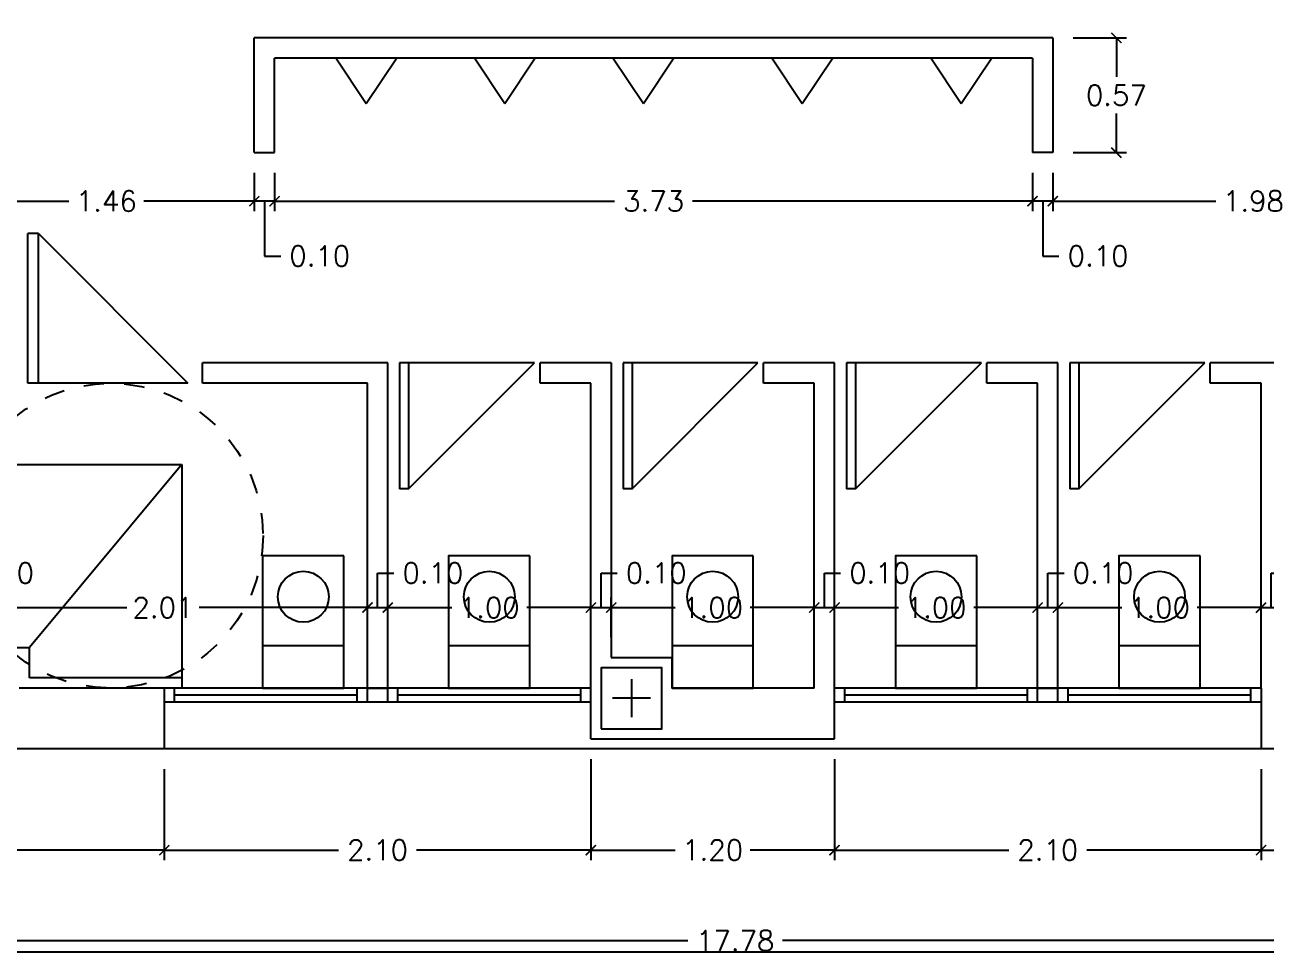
# Model space of a CAD drawing. Header units: millimetres. Extents: x 277.2 to 319.3, y 325.5 to 355.2.
# Drawn here: x 293.61 to 299.72, y 330.99 to 335.55 of the extents above; entities that cross this region are included whole.
import ezdxf

# ---------------------------------------------------------------- set-up
doc = ezdxf.new("R2010")
doc.units = ezdxf.units.MM
doc.header["$MEASUREMENT"] = 0
doc.linetypes.add('TRAZOS', pattern=[0.75, 0.5, -0.25])
for name, color, linetype in [('COTAS', 7, 'Continuous'), ('LINEA', 3, 'Continuous'), ('MUROS', 2, 'Continuous'), ('PILARES', 2, 'Continuous'), ('PUERTAS', 3, 'Continuous'), ('TEXTOS', 7, 'Continuous'), ('VENTANAS', 9, 'Continuous')]:
    doc.layers.add(name, color=color, linetype=linetype)
doc.styles.get("Standard").update_dxf_attribs({"font": 'romans.shx'})
doc.dimstyles.new('ANTONIO', dxfattribs={"dimscale": 0.05, "dimtxt": 2, "dimasz": 1, "dimexe": 1, "dimexo": 2, "dimgap": 0.8, "dimtad": 0, "dimtih": 1, "dimtoh": 1, "dimzin": 0, "dimdsep": 46, "dimtxsty": 'Standard', "dimblk": 'ARCHTICK', "dimcen": 0.5, "dimclrd": 1, "dimclre": 1, "dimclrt": 4, "dimadec": 0, "dimazin": 0, "dimtfac": 1, "dimtofl": 0, "dimtmove": 0, "dimatfit": 3, "dimldrblk": 'DOTSMALL', "dimfxl": 1, "dimtolj": 1, "dimtzin": 0, "dimarcsym": 0})

# ---------------------------------------------------------------- blocks, each defined once
blk = doc.blocks.new('A$C301E6BFE')
at = {"linetype": 'Continuous'}
blk.add_line((0.4406, 0), (0.4406, 0.4), dxfattribs=at)
blk.add_lwpolyline([(0, 0.4), (0, 0), (0.65, 0), (0.65, 0.4)], close=True, dxfattribs=at)
blk.add_circle((0.2009, 0.2), 0.1253, dxfattribs=at)
blk = doc.blocks.new('A$C7497160C')
at = {"linetype": 'Continuous'}
for p, q in [((0.7, 0.05), (0, 0.75)), ((0, 0.75), (0, 0.05)), ((0, 0.05), (0, 0)), ((0, 0.05), (0.7, 0.05)), ((0.7, 0.05), (0.7, 0)), ((0, 0), (0.7, 0))]:
    blk.add_line(p, q, dxfattribs=at)
blk = doc.blocks.new('A$C702115F4')
at = {"linetype": 'Continuous'}
for p, q in [((0, 0), (0.15, 0.225)), ((0.15, 0.225), (0.3, 0)), ((0, 0), (0.3, 0))]:
    blk.add_line(p, q, dxfattribs=at)
blk = doc.blocks.new('A$C64186889')
at = {"layer": 'PILARES', "linetype": 'Continuous', "ltscale": 0.07}
for p, q in [((0.15, 0.2435), (0.15, 0.0565)), ((0.2435, 0.15), (0.0565, 0.15))]:
    blk.add_line(p, q, dxfattribs=at)
blk.add_lwpolyline([(0, 0), (0.3, 0), (0.3, 0.3), (0, 0.3)], close=True, dxfattribs=at)
blk = doc.blocks.new('_ArchTick')
at = {"color": 0, "const_width": 0.15}
blk.add_lwpolyline([(-0.5, -0.5), (0.5, 0.5)], dxfattribs=at)
blk = doc.blocks.new('*D110')
at = {"layer": 'COTAS', "color": 1, "linetype": 'Continuous'}
for p, q in [((273.0578, 158.4763), (273.0578, 157.9785)), ((275.1581, 158.4263), (275.1581, 157.9785)), ((273.0578, 158.0285), (273.9156, 158.0285)), ((275.1581, 158.0285), (274.3003, 158.0285))]:
    blk.add_line(p, q, dxfattribs=at)
at = {"layer": 'Defpoints', "color": 0, "linetype": 'Continuous'}
for p in [(273.0578, 158.5763), (275.1581, 158.5263), (275.1581, 158.0285)]:
    blk.add_point(p, dxfattribs=at)
at = {"layer": 'COTAS', "color": 1, "linetype": 'Continuous', "xscale": 0.05, "yscale": 0.05, "zscale": 0.05, "rotation": 180}
blk.add_blockref('_ArchTick', (273.0578, 158.0285), dxfattribs=at)
at = {"layer": 'COTAS', "color": 1, "linetype": 'Continuous', "xscale": 0.05, "yscale": 0.05, "zscale": 0.05}
blk.add_blockref('_ArchTick', (275.1581, 158.0285), dxfattribs=at)
at = {"layer": 'COTAS', "color": 4, "linetype": 'Continuous', "insert": (274.1079, 158.0285), "char_height": 0.1, "attachment_point": 5}
blk.add_mtext('\\A1;2.10', dxfattribs=at)
blk = doc.blocks.new('_DotSmall')
at = {"layer": 'TEXTOS', "color": 0, "linetype": 'Continuous', "const_width": 0.5}
blk.add_lwpolyline([(-0.0625, 0, 1), (0.0625, 0, 1)], format="xyb", close=True, dxfattribs=at)
blk = doc.blocks.new('*D109')
at = {"layer": 'COTAS', "color": 1, "linetype": 'Continuous'}
for p, q in [((271.8578, 158.4763), (271.8578, 157.9785)), ((273.0578, 158.4763), (273.0578, 157.9785)), ((271.8578, 158.0285), (272.2725, 158.0285)), ((273.0578, 158.0285), (272.643, 158.0285))]:
    blk.add_line(p, q, dxfattribs=at)
at = {"layer": 'Defpoints', "color": 0, "linetype": 'Continuous'}
for p in [(271.8578, 158.5763), (273.0578, 158.5763), (273.0578, 158.0285)]:
    blk.add_point(p, dxfattribs=at)
at = {"layer": 'COTAS', "color": 1, "linetype": 'Continuous', "xscale": 0.05, "yscale": 0.05, "zscale": 0.05, "rotation": 180}
blk.add_blockref('_ArchTick', (271.8578, 158.0285), dxfattribs=at)
at = {"layer": 'COTAS', "color": 1, "linetype": 'Continuous', "xscale": 0.05, "yscale": 0.05, "zscale": 0.05}
blk.add_blockref('_ArchTick', (273.0578, 158.0285), dxfattribs=at)
at = {"layer": 'COTAS', "color": 4, "linetype": 'Continuous', "insert": (272.4578, 158.0285), "char_height": 0.1, "attachment_point": 5}
blk.add_mtext('\\A1;1.20', dxfattribs=at)
blk = doc.blocks.new('*D101')
at = {"layer": 'COTAS', "color": 1, "linetype": 'Continuous', "lineweight": -2}
for p, q in [((263.6792, 158.4263), (263.6792, 157.5332)), ((281.4581, 158.4263), (281.4581, 157.5332)), ((263.6792, 157.5832), (272.3358, 157.5832)), ((281.4581, 157.5832), (272.8015, 157.5832))]:
    blk.add_line(p, q, dxfattribs=at)
at = {"layer": 'Defpoints', "color": 0, "linetype": 'Continuous'}
for p in [(263.6792, 158.5263), (281.4581, 158.5263), (263.6792, 157.5832)]:
    blk.add_point(p, dxfattribs=at)
at = {"layer": 'COTAS', "color": 1, "linetype": 'Continuous', "lineweight": -2, "xscale": 0.05, "yscale": 0.05, "zscale": 0.05, "rotation": 180}
blk.add_blockref('_ArchTick', (263.6792, 157.5832), dxfattribs=at)
at = {"layer": 'COTAS', "color": 1, "linetype": 'Continuous', "lineweight": -2, "xscale": 0.05, "yscale": 0.05, "zscale": 0.05}
blk.add_blockref('_ArchTick', (281.4581, 157.5832), dxfattribs=at)
at = {"layer": 'COTAS', "color": 4, "linetype": 'Continuous', "insert": (272.5687, 157.5832), "char_height": 0.1, "attachment_point": 5}
blk.add_mtext('\\A1;17.78', dxfattribs=at)
blk = doc.blocks.new('*D84')
at = {"layer": 'COTAS', "color": 1, "linetype": 'Continuous', "lineweight": -2}
for p, q in [((274.2329, 162.0263), (274.4954, 162.0263)), ((274.4454, 162.0263), (274.4454, 161.8338)), ((274.4454, 161.4613), (274.4454, 161.6538)), ((274.2329, 161.4613), (274.4954, 161.4613))]:
    blk.add_line(p, q, dxfattribs=at)
at = {"layer": 'Defpoints', "color": 0, "linetype": 'Continuous'}
for p in [(274.1329, 162.0263), (274.4454, 162.0263), (274.1329, 161.4613)]:
    blk.add_point(p, dxfattribs=at)
at = {"layer": 'COTAS', "color": 1, "linetype": 'Continuous', "lineweight": -2, "xscale": 0.05, "yscale": 0.05, "zscale": 0.05}
for p, rotation in [((274.4454, 162.0263), 90), ((274.4454, 161.4613), 270)]:
    blk.add_blockref('_ArchTick', p, dxfattribs=dict(at, rotation=rotation))
at = {"layer": 'COTAS', "color": 4, "linetype": 'Continuous', "insert": (274.4454, 161.7438), "char_height": 0.1, "attachment_point": 5}
blk.add_mtext('\\A1;0.57', dxfattribs=at)
blk = doc.blocks.new('*D83')
at = {"layer": 'COTAS', "color": 1, "linetype": 'Continuous'}
for p, q in [((268.7435, 161.5078), (268.7435, 161.1727)), ((270.2006, 161.3613), (270.2006, 161.1727)), ((268.7435, 161.2227), (269.2868, 161.2227)), ((270.2006, 161.2227), (269.6573, 161.2227))]:
    blk.add_line(p, q, dxfattribs=at)
at = {"layer": 'Defpoints', "color": 0, "linetype": 'Continuous'}
for p in [(268.7435, 161.6078), (270.2006, 161.4613), (268.7435, 161.2227)]:
    blk.add_point(p, dxfattribs=at)
at = {"layer": 'COTAS', "color": 1, "linetype": 'Continuous', "xscale": 0.05, "yscale": 0.05, "zscale": 0.05, "rotation": 180}
blk.add_blockref('_ArchTick', (268.7435, 161.2227), dxfattribs=at)
at = {"layer": 'COTAS', "color": 1, "linetype": 'Continuous', "xscale": 0.05, "yscale": 0.05, "zscale": 0.05}
blk.add_blockref('_ArchTick', (270.2006, 161.2227), dxfattribs=at)
at = {"layer": 'COTAS', "color": 4, "linetype": 'Continuous', "insert": (269.4721, 161.2227), "char_height": 0.1, "attachment_point": 5}
blk.add_mtext('\\A1;1.46', dxfattribs=at)
blk = doc.blocks.new('*D82')
at = {"layer": 'COTAS', "color": 1, "linetype": 'Continuous'}
for p, q in [((270.2006, 161.3613), (270.2006, 161.1727)), ((270.3006, 161.3613), (270.3006, 161.1727)), ((270.3006, 161.2227), (270.2006, 161.2227)), ((270.2506, 161.2227), (270.2506, 160.9527)), ((270.2506, 160.9527), (270.3306, 160.9527))]:
    blk.add_line(p, q, dxfattribs=at)
at = {"layer": 'Defpoints', "color": 0, "linetype": 'Continuous'}
for p in [(270.2006, 161.4613), (270.3006, 161.4613), (270.2006, 161.2227)]:
    blk.add_point(p, dxfattribs=at)
at = {"layer": 'COTAS', "color": 1, "linetype": 'Continuous', "xscale": 0.05, "yscale": 0.05, "zscale": 0.05, "rotation": 180}
blk.add_blockref('_ArchTick', (270.2006, 161.2227), dxfattribs=at)
at = {"layer": 'COTAS', "color": 1, "linetype": 'Continuous', "xscale": 0.05, "yscale": 0.05, "zscale": 0.05}
blk.add_blockref('_ArchTick', (270.3006, 161.2227), dxfattribs=at)
at = {"layer": 'COTAS', "color": 4, "linetype": 'Continuous', "insert": (270.523, 160.9527), "char_height": 0.1, "attachment_point": 5}
blk.add_mtext('\\A1;0.10', dxfattribs=at)
blk = doc.blocks.new('*D81')
at = {"layer": 'COTAS', "color": 1, "linetype": 'Continuous'}
for p, q in [((270.3006, 161.3613), (270.3006, 161.1727)), ((274.0329, 161.3613), (274.0329, 161.1727)), ((270.3006, 161.2227), (271.9744, 161.2227)), ((274.0329, 161.2227), (272.3591, 161.2227))]:
    blk.add_line(p, q, dxfattribs=at)
at = {"layer": 'Defpoints', "color": 0, "linetype": 'Continuous'}
for p in [(270.3006, 161.4613), (274.0329, 161.4613), (270.3006, 161.2227)]:
    blk.add_point(p, dxfattribs=at)
at = {"layer": 'COTAS', "color": 1, "linetype": 'Continuous', "xscale": 0.05, "yscale": 0.05, "zscale": 0.05, "rotation": 180}
blk.add_blockref('_ArchTick', (270.3006, 161.2227), dxfattribs=at)
at = {"layer": 'COTAS', "color": 1, "linetype": 'Continuous', "xscale": 0.05, "yscale": 0.05, "zscale": 0.05}
blk.add_blockref('_ArchTick', (274.0329, 161.2227), dxfattribs=at)
at = {"layer": 'COTAS', "color": 4, "linetype": 'Continuous', "insert": (272.1668, 161.2227), "char_height": 0.1, "attachment_point": 5}
blk.add_mtext('\\A1;3.73', dxfattribs=at)
blk = doc.blocks.new('*D80')
at = {"layer": 'COTAS', "color": 1, "linetype": 'Continuous'}
for p, q in [((274.0329, 161.3613), (274.0329, 161.1727)), ((274.1329, 161.3613), (274.1329, 161.1727)), ((274.1329, 161.2227), (274.0329, 161.2227)), ((274.0829, 161.2227), (274.0829, 160.9527)), ((274.0829, 160.9527), (274.1629, 160.9527))]:
    blk.add_line(p, q, dxfattribs=at)
at = {"layer": 'Defpoints', "color": 0, "linetype": 'Continuous'}
for p in [(274.0329, 161.4613), (274.1329, 161.4613), (274.0329, 161.2227)]:
    blk.add_point(p, dxfattribs=at)
at = {"layer": 'COTAS', "color": 1, "linetype": 'Continuous', "xscale": 0.05, "yscale": 0.05, "zscale": 0.05, "rotation": 180}
blk.add_blockref('_ArchTick', (274.0329, 161.2227), dxfattribs=at)
at = {"layer": 'COTAS', "color": 1, "linetype": 'Continuous', "xscale": 0.05, "yscale": 0.05, "zscale": 0.05}
blk.add_blockref('_ArchTick', (274.1329, 161.2227), dxfattribs=at)
at = {"layer": 'COTAS', "color": 4, "linetype": 'Continuous', "insert": (274.3553, 160.9527), "char_height": 0.1, "attachment_point": 5}
blk.add_mtext('\\A1;0.10', dxfattribs=at)
blk = doc.blocks.new('*D78')
at = {"layer": 'COTAS', "color": 1, "linetype": 'Continuous'}
for p, q in [((276.1081, 161.4764), (276.1081, 161.1727)), ((274.1329, 161.3613), (274.1329, 161.1727)), ((274.1329, 161.2227), (274.9353, 161.2227)), ((276.1081, 161.2227), (275.3058, 161.2227))]:
    blk.add_line(p, q, dxfattribs=at)
at = {"layer": 'Defpoints', "color": 0, "linetype": 'Continuous'}
for p in [(276.1081, 161.5764), (274.1329, 161.4613), (274.1329, 161.2227)]:
    blk.add_point(p, dxfattribs=at)
at = {"layer": 'COTAS', "color": 1, "linetype": 'Continuous', "xscale": 0.05, "yscale": 0.05, "zscale": 0.05, "rotation": 180}
blk.add_blockref('_ArchTick', (274.1329, 161.2227), dxfattribs=at)
at = {"layer": 'COTAS', "color": 1, "linetype": 'Continuous', "xscale": 0.05, "yscale": 0.05, "zscale": 0.05}
blk.add_blockref('_ArchTick', (276.1081, 161.2227), dxfattribs=at)
at = {"layer": 'COTAS', "color": 4, "linetype": 'Continuous', "insert": (275.1205, 161.2227), "char_height": 0.1, "attachment_point": 5}
blk.add_mtext('\\A1;1.98', dxfattribs=at)
blk = doc.blocks.new('*D60')
at = {"layer": 'COTAS', "color": 1, "linetype": 'Continuous'}
for p, q in [((275.2081, 159.2222), (275.2081, 159.3922)), ((275.2081, 159.3922), (275.2881, 159.3922)), ((275.1581, 158.9263), (275.1581, 159.2722)), ((275.2581, 159.0763), (275.2581, 159.2722)), ((275.1581, 159.2222), (275.2581, 159.2222))]:
    blk.add_line(p, q, dxfattribs=at)
at = {"layer": 'Defpoints', "color": 0, "linetype": 'Continuous'}
for p in [(275.2581, 159.2222), (275.2581, 158.9763), (275.1581, 158.8263)]:
    blk.add_point(p, dxfattribs=at)
at = {"layer": 'COTAS', "color": 1, "linetype": 'Continuous', "xscale": 0.05, "yscale": 0.05, "zscale": 0.05, "rotation": 180}
blk.add_blockref('_ArchTick', (275.1581, 159.2222), dxfattribs=at)
at = {"layer": 'COTAS', "color": 1, "linetype": 'Continuous', "xscale": 0.05, "yscale": 0.05, "zscale": 0.05}
blk.add_blockref('_ArchTick', (275.2581, 159.2222), dxfattribs=at)
at = {"layer": 'COTAS', "color": 4, "linetype": 'Continuous', "insert": (275.4805, 159.3922), "char_height": 0.1, "attachment_point": 5}
blk.add_mtext('\\A1;0.10', dxfattribs=at)
blk = doc.blocks.new('*D59')
at = {"layer": 'COTAS', "color": 1, "linetype": 'Continuous'}
for p, q in [((274.1578, 158.9263), (274.1578, 159.2722)), ((275.1581, 158.9263), (275.1581, 159.2722)), ((274.1578, 159.2222), (274.4727, 159.2222)), ((275.1581, 159.2222), (274.8432, 159.2222))]:
    blk.add_line(p, q, dxfattribs=at)
at = {"layer": 'Defpoints', "color": 0, "linetype": 'Continuous'}
for p in [(275.1581, 159.2222), (274.1578, 158.8263), (275.1581, 158.8263)]:
    blk.add_point(p, dxfattribs=at)
at = {"layer": 'COTAS', "color": 1, "linetype": 'Continuous', "xscale": 0.05, "yscale": 0.05, "zscale": 0.05, "rotation": 180}
blk.add_blockref('_ArchTick', (274.1578, 159.2222), dxfattribs=at)
at = {"layer": 'COTAS', "color": 1, "linetype": 'Continuous', "xscale": 0.05, "yscale": 0.05, "zscale": 0.05}
blk.add_blockref('_ArchTick', (275.1581, 159.2222), dxfattribs=at)
at = {"layer": 'COTAS', "color": 4, "linetype": 'Continuous', "insert": (274.6579, 159.2222), "char_height": 0.1, "attachment_point": 5}
blk.add_mtext('\\A1;1.00', dxfattribs=at)
blk = doc.blocks.new('*D58')
at = {"layer": 'COTAS', "color": 1, "linetype": 'Continuous'}
for p, q in [((274.1078, 159.2222), (274.1078, 159.3922)), ((274.1078, 159.3922), (274.1878, 159.3922)), ((274.0578, 158.9263), (274.0578, 159.2722)), ((274.1578, 158.9263), (274.1578, 159.2722)), ((274.0578, 159.2222), (274.1578, 159.2222))]:
    blk.add_line(p, q, dxfattribs=at)
at = {"layer": 'Defpoints', "color": 0, "linetype": 'Continuous'}
for p in [(274.1578, 159.2222), (274.0578, 158.8263), (274.1578, 158.8263)]:
    blk.add_point(p, dxfattribs=at)
at = {"layer": 'COTAS', "color": 1, "linetype": 'Continuous', "xscale": 0.05, "yscale": 0.05, "zscale": 0.05, "rotation": 180}
blk.add_blockref('_ArchTick', (274.0578, 159.2222), dxfattribs=at)
at = {"layer": 'COTAS', "color": 1, "linetype": 'Continuous', "xscale": 0.05, "yscale": 0.05, "zscale": 0.05}
blk.add_blockref('_ArchTick', (274.1578, 159.2222), dxfattribs=at)
at = {"layer": 'COTAS', "color": 4, "linetype": 'Continuous', "insert": (274.3801, 159.3922), "char_height": 0.1, "attachment_point": 5}
blk.add_mtext('\\A1;0.10', dxfattribs=at)
blk = doc.blocks.new('*D57')
at = {"layer": 'COTAS', "color": 1, "linetype": 'Continuous'}
for p, q in [((273.0578, 158.9263), (273.0578, 159.2722)), ((274.0578, 158.9263), (274.0578, 159.2722)), ((273.0578, 159.2222), (273.3725, 159.2222)), ((274.0578, 159.2222), (273.743, 159.2222))]:
    blk.add_line(p, q, dxfattribs=at)
at = {"layer": 'Defpoints', "color": 0, "linetype": 'Continuous'}
for p in [(274.0578, 159.2222), (273.0578, 158.8263), (274.0578, 158.8263)]:
    blk.add_point(p, dxfattribs=at)
at = {"layer": 'COTAS', "color": 1, "linetype": 'Continuous', "xscale": 0.05, "yscale": 0.05, "zscale": 0.05, "rotation": 180}
blk.add_blockref('_ArchTick', (273.0578, 159.2222), dxfattribs=at)
at = {"layer": 'COTAS', "color": 1, "linetype": 'Continuous', "xscale": 0.05, "yscale": 0.05, "zscale": 0.05}
blk.add_blockref('_ArchTick', (274.0578, 159.2222), dxfattribs=at)
at = {"layer": 'COTAS', "color": 4, "linetype": 'Continuous', "insert": (273.5578, 159.2222), "char_height": 0.1, "attachment_point": 5}
blk.add_mtext('\\A1;1.00', dxfattribs=at)
blk = doc.blocks.new('*D56')
at = {"layer": 'COTAS', "color": 1, "linetype": 'Continuous'}
for p, q in [((273.0078, 159.2222), (273.0078, 159.3922)), ((273.0078, 159.3922), (273.0878, 159.3922)), ((272.9578, 158.9263), (272.9578, 159.2722)), ((273.0578, 158.9263), (273.0578, 159.2722)), ((272.9578, 159.2222), (273.0578, 159.2222))]:
    blk.add_line(p, q, dxfattribs=at)
at = {"layer": 'Defpoints', "color": 0, "linetype": 'Continuous'}
for p in [(273.0578, 159.2222), (272.9578, 158.8263), (273.0578, 158.8263)]:
    blk.add_point(p, dxfattribs=at)
at = {"layer": 'COTAS', "color": 1, "linetype": 'Continuous', "xscale": 0.05, "yscale": 0.05, "zscale": 0.05, "rotation": 180}
blk.add_blockref('_ArchTick', (272.9578, 159.2222), dxfattribs=at)
at = {"layer": 'COTAS', "color": 1, "linetype": 'Continuous', "xscale": 0.05, "yscale": 0.05, "zscale": 0.05}
blk.add_blockref('_ArchTick', (273.0578, 159.2222), dxfattribs=at)
at = {"layer": 'COTAS', "color": 4, "linetype": 'Continuous', "insert": (273.2801, 159.3922), "char_height": 0.1, "attachment_point": 5}
blk.add_mtext('\\A1;0.10', dxfattribs=at)
blk = doc.blocks.new('*D55')
at = {"layer": 'COTAS', "color": 1, "linetype": 'Continuous'}
for p, q in [((271.9578, 159.0763), (271.9578, 159.2722)), ((272.9578, 158.9263), (272.9578, 159.2722)), ((271.9578, 159.2222), (272.2725, 159.2222)), ((272.9578, 159.2222), (272.643, 159.2222))]:
    blk.add_line(p, q, dxfattribs=at)
at = {"layer": 'Defpoints', "color": 0, "linetype": 'Continuous'}
for p in [(272.9578, 159.2222), (271.9578, 158.9763), (272.9578, 158.8263)]:
    blk.add_point(p, dxfattribs=at)
at = {"layer": 'COTAS', "color": 1, "linetype": 'Continuous', "xscale": 0.05, "yscale": 0.05, "zscale": 0.05, "rotation": 180}
blk.add_blockref('_ArchTick', (271.9578, 159.2222), dxfattribs=at)
at = {"layer": 'COTAS', "color": 1, "linetype": 'Continuous', "xscale": 0.05, "yscale": 0.05, "zscale": 0.05}
blk.add_blockref('_ArchTick', (272.9578, 159.2222), dxfattribs=at)
at = {"layer": 'COTAS', "color": 4, "linetype": 'Continuous', "insert": (272.4578, 159.2222), "char_height": 0.1, "attachment_point": 5}
blk.add_mtext('\\A1;1.00', dxfattribs=at)
blk = doc.blocks.new('*D54')
at = {"layer": 'COTAS', "color": 1, "linetype": 'Continuous'}
for p, q in [((271.9078, 159.2222), (271.9078, 159.3922)), ((271.9078, 159.3922), (271.9878, 159.3922)), ((271.8578, 158.9263), (271.8578, 159.2722)), ((271.9578, 159.0763), (271.9578, 159.2722)), ((271.8578, 159.2222), (271.9578, 159.2222))]:
    blk.add_line(p, q, dxfattribs=at)
at = {"layer": 'Defpoints', "color": 0, "linetype": 'Continuous'}
for p in [(271.9578, 159.2222), (271.9578, 158.9763), (271.8578, 158.8263)]:
    blk.add_point(p, dxfattribs=at)
at = {"layer": 'COTAS', "color": 1, "linetype": 'Continuous', "xscale": 0.05, "yscale": 0.05, "zscale": 0.05, "rotation": 180}
blk.add_blockref('_ArchTick', (271.8578, 159.2222), dxfattribs=at)
at = {"layer": 'COTAS', "color": 1, "linetype": 'Continuous', "xscale": 0.05, "yscale": 0.05, "zscale": 0.05}
blk.add_blockref('_ArchTick', (271.9578, 159.2222), dxfattribs=at)
at = {"layer": 'COTAS', "color": 4, "linetype": 'Continuous', "insert": (272.1801, 159.3922), "char_height": 0.1, "attachment_point": 5}
blk.add_mtext('\\A1;0.10', dxfattribs=at)
blk = doc.blocks.new('*D53')
at = {"layer": 'COTAS', "color": 1, "linetype": 'Continuous'}
for p, q in [((270.8578, 158.9263), (270.8578, 159.2722)), ((271.8578, 158.9263), (271.8578, 159.2722)), ((270.8578, 159.2222), (271.1725, 159.2222)), ((271.8578, 159.2222), (271.543, 159.2222))]:
    blk.add_line(p, q, dxfattribs=at)
at = {"layer": 'Defpoints', "color": 0, "linetype": 'Continuous'}
for p in [(271.8578, 159.2222), (270.8578, 158.8263), (271.8578, 158.8263)]:
    blk.add_point(p, dxfattribs=at)
at = {"layer": 'COTAS', "color": 1, "linetype": 'Continuous', "xscale": 0.05, "yscale": 0.05, "zscale": 0.05, "rotation": 180}
blk.add_blockref('_ArchTick', (270.8578, 159.2222), dxfattribs=at)
at = {"layer": 'COTAS', "color": 1, "linetype": 'Continuous', "xscale": 0.05, "yscale": 0.05, "zscale": 0.05}
blk.add_blockref('_ArchTick', (271.8578, 159.2222), dxfattribs=at)
at = {"layer": 'COTAS', "color": 4, "linetype": 'Continuous', "insert": (271.3578, 159.2222), "char_height": 0.1, "attachment_point": 5}
blk.add_mtext('\\A1;1.00', dxfattribs=at)
blk = doc.blocks.new('*D52')
at = {"layer": 'COTAS', "color": 1, "linetype": 'Continuous'}
for p, q in [((270.8078, 159.2222), (270.8078, 159.3922)), ((270.8078, 159.3922), (270.8878, 159.3922)), ((270.7578, 158.9263), (270.7578, 159.2722)), ((270.8578, 158.9263), (270.8578, 159.2722)), ((270.7578, 159.2222), (270.8578, 159.2222))]:
    blk.add_line(p, q, dxfattribs=at)
at = {"layer": 'Defpoints', "color": 0, "linetype": 'Continuous'}
for p in [(270.8578, 159.2222), (270.7578, 158.8263), (270.8578, 158.8263)]:
    blk.add_point(p, dxfattribs=at)
at = {"layer": 'COTAS', "color": 1, "linetype": 'Continuous', "xscale": 0.05, "yscale": 0.05, "zscale": 0.05, "rotation": 180}
blk.add_blockref('_ArchTick', (270.7578, 159.2222), dxfattribs=at)
at = {"layer": 'COTAS', "color": 1, "linetype": 'Continuous', "xscale": 0.05, "yscale": 0.05, "zscale": 0.05}
blk.add_blockref('_ArchTick', (270.8578, 159.2222), dxfattribs=at)
at = {"layer": 'COTAS', "color": 4, "linetype": 'Continuous', "insert": (271.0801, 159.3922), "char_height": 0.1, "attachment_point": 5}
blk.add_mtext('\\A1;0.10', dxfattribs=at)
blk = doc.blocks.new('*D51')
at = {"layer": 'COTAS', "color": 1, "linetype": 'Continuous'}
for p, q in [((268.7435, 159.0763), (268.7435, 159.2722)), ((270.7578, 158.9263), (270.7578, 159.2722)), ((268.7435, 159.2222), (269.5726, 159.2222)), ((270.7578, 159.2222), (269.9287, 159.2222))]:
    blk.add_line(p, q, dxfattribs=at)
at = {"layer": 'Defpoints', "color": 0, "linetype": 'Continuous'}
for p in [(270.7578, 159.2222), (268.7435, 158.9763), (270.7578, 158.8263)]:
    blk.add_point(p, dxfattribs=at)
at = {"layer": 'COTAS', "color": 1, "linetype": 'Continuous', "xscale": 0.05, "yscale": 0.05, "zscale": 0.05, "rotation": 180}
blk.add_blockref('_ArchTick', (268.7435, 159.2222), dxfattribs=at)
at = {"layer": 'COTAS', "color": 1, "linetype": 'Continuous', "xscale": 0.05, "yscale": 0.05, "zscale": 0.05}
blk.add_blockref('_ArchTick', (270.7578, 159.2222), dxfattribs=at)
at = {"layer": 'COTAS', "color": 4, "linetype": 'Continuous', "insert": (269.7506, 159.2222), "char_height": 0.1, "attachment_point": 5}
blk.add_mtext('\\A1;2.01', dxfattribs=at)
blk = doc.blocks.new('*D50')
at = {"layer": 'COTAS', "color": 1, "linetype": 'Continuous'}
for p, q in [((268.6935, 159.2222), (268.6935, 159.3922)), ((268.6935, 159.3922), (268.7735, 159.3922)), ((268.6435, 158.9263), (268.6435, 159.2722)), ((268.7435, 159.0763), (268.7435, 159.2722)), ((268.6435, 159.2222), (268.7435, 159.2222))]:
    blk.add_line(p, q, dxfattribs=at)
at = {"layer": 'Defpoints', "color": 0, "linetype": 'Continuous'}
for p in [(268.7435, 159.2222), (268.7435, 158.9763), (268.6435, 158.8263)]:
    blk.add_point(p, dxfattribs=at)
at = {"layer": 'COTAS', "color": 1, "linetype": 'Continuous', "xscale": 0.05, "yscale": 0.05, "zscale": 0.05, "rotation": 180}
blk.add_blockref('_ArchTick', (268.6435, 159.2222), dxfattribs=at)
at = {"layer": 'COTAS', "color": 1, "linetype": 'Continuous', "xscale": 0.05, "yscale": 0.05, "zscale": 0.05}
blk.add_blockref('_ArchTick', (268.7435, 159.2222), dxfattribs=at)
at = {"layer": 'COTAS', "color": 4, "linetype": 'Continuous', "insert": (268.9659, 159.3922), "char_height": 0.1, "attachment_point": 5}
blk.add_mtext('\\A1;0.10', dxfattribs=at)
blk = doc.blocks.new('*D36')
at = {"layer": 'COTAS', "color": 1, "linetype": 'Continuous'}
for p, q in [((275.1581, 158.4263), (275.1581, 157.9785)), ((281.4581, 158.4263), (281.4581, 157.9785)), ((275.1581, 158.0285), (278.1181, 158.0285)), ((281.4581, 158.0285), (278.4981, 158.0285))]:
    blk.add_line(p, q, dxfattribs=at)
at = {"layer": 'Defpoints', "color": 0, "linetype": 'Continuous'}
for p in [(275.1581, 158.5263), (281.4581, 158.5263), (281.4581, 158.0285)]:
    blk.add_point(p, dxfattribs=at)
at = {"layer": 'COTAS', "color": 1, "linetype": 'Continuous', "xscale": 0.05, "yscale": 0.05, "zscale": 0.05, "rotation": 180}
blk.add_blockref('_ArchTick', (275.1581, 158.0285), dxfattribs=at)
at = {"layer": 'COTAS', "color": 1, "linetype": 'Continuous', "xscale": 0.05, "yscale": 0.05, "zscale": 0.05}
blk.add_blockref('_ArchTick', (281.4581, 158.0285), dxfattribs=at)
at = {"layer": 'COTAS', "color": 4, "linetype": 'Continuous', "insert": (278.3081, 158.0285), "char_height": 0.1, "attachment_point": 5}
blk.add_mtext('\\A1;6.30', dxfattribs=at)
blk = doc.blocks.new('*D35')
at = {"layer": 'COTAS', "color": 1, "linetype": 'Continuous'}
for p, q in [((271.8578, 158.4763), (271.8578, 157.9785)), ((269.7574, 158.4263), (269.7574, 157.9785)), ((269.7574, 158.0285), (270.6152, 158.0285)), ((271.8578, 158.0285), (270.9999, 158.0285))]:
    blk.add_line(p, q, dxfattribs=at)
at = {"layer": 'Defpoints', "color": 0, "linetype": 'Continuous'}
for p in [(271.8578, 158.5763), (269.7574, 158.5263), (271.8578, 158.0285)]:
    blk.add_point(p, dxfattribs=at)
at = {"layer": 'COTAS', "color": 1, "linetype": 'Continuous', "xscale": 0.05, "yscale": 0.05, "zscale": 0.05, "rotation": 180}
blk.add_blockref('_ArchTick', (269.7574, 158.0285), dxfattribs=at)
at = {"layer": 'COTAS', "color": 1, "linetype": 'Continuous', "xscale": 0.05, "yscale": 0.05, "zscale": 0.05}
blk.add_blockref('_ArchTick', (271.8578, 158.0285), dxfattribs=at)
at = {"layer": 'COTAS', "color": 4, "linetype": 'Continuous', "insert": (270.8076, 158.0285), "char_height": 0.1, "attachment_point": 5}
blk.add_mtext('\\A1;2.10', dxfattribs=at)
blk = doc.blocks.new('*D34')
at = {"layer": 'COTAS', "color": 1, "linetype": 'Continuous'}
for p, q in [((265.7935, 158.4263), (265.7935, 157.9785)), ((269.7574, 158.4263), (269.7574, 157.9785)), ((265.7935, 158.0285), (267.5831, 158.0285)), ((269.7574, 158.0285), (267.9678, 158.0285))]:
    blk.add_line(p, q, dxfattribs=at)
at = {"layer": 'Defpoints', "color": 0, "linetype": 'Continuous'}
for p in [(265.7935, 158.5263), (269.7574, 158.5263), (269.7574, 158.0285)]:
    blk.add_point(p, dxfattribs=at)
at = {"layer": 'COTAS', "color": 1, "linetype": 'Continuous', "xscale": 0.05, "yscale": 0.05, "zscale": 0.05, "rotation": 180}
blk.add_blockref('_ArchTick', (265.7935, 158.0285), dxfattribs=at)
at = {"layer": 'COTAS', "color": 1, "linetype": 'Continuous', "xscale": 0.05, "yscale": 0.05, "zscale": 0.05}
blk.add_blockref('_ArchTick', (269.7574, 158.0285), dxfattribs=at)
at = {"layer": 'COTAS', "color": 4, "linetype": 'Continuous', "insert": (267.7755, 158.0285), "char_height": 0.1, "attachment_point": 5}
blk.add_mtext('\\A1;3.96', dxfattribs=at)
blk = doc.blocks.new('A$C113E1792')
at = {"layer": 'COTAS', "linetype": 'Continuous', "ltscale": 0.07}
dim = blk.add_linear_dim(base=(12.9518095204, 1.8873290866), p1=(12.6394044252, 1.3223290866), p2=(12.6394044252, 1.8873290866), angle=90, dimstyle='ANTONIO', dxfattribs=at)
dim.commit()
dim.dimension.update_dxf_attribs({"geometry": '*D84', "text_midpoint": (12.9518095204, 1.6048290866), "insert": (-261.4935443525, -160.1389630854)})
for base, p1, p2, picture, middle in [((7.25, 1.0837), (8.707, 1.3223), (7.25, 1.4688), '*D83', (7.9785, 1.0837)), ((12.6394, 1.0837), (14.6146, 1.4375), (12.6394, 1.3223), '*D78', (13.627, 1.0837)), ((8.707, 1.0837), (8.807, 1.3223), (8.707, 1.3223), '*D82', (8.877, 0.8137)), ((8.807, 1.0837), (12.5394, 1.3223), (8.807, 1.3223), '*D81', (10.6732, 1.0837)), ((12.5394, 1.0837), (12.6394, 1.3223), (12.5394, 1.3223), '*D80', (12.7094, 0.8137)), ((7.25, -0.9168), (7.15, -1.3127), (7.25, -1.1627), '*D50', (7.32, -0.7468)), ((9.3642, -0.9168), (9.2642, -1.3127), (9.3642, -1.3127), '*D52', (9.4342, -0.7468)), ((10.4642, -0.9168), (10.3642, -1.3127), (10.4642, -1.1627), '*D54', (10.5342, -0.7468)), ((11.5642, -0.9168), (11.4642, -1.3127), (11.5642, -1.3127), '*D56', (11.6342, -0.7468)), ((12.6642, -0.9168), (12.5642, -1.3127), (12.6642, -1.3127), '*D58', (12.7342, -0.7468)), ((13.7646, -0.9168), (13.6646, -1.3127), (13.7646, -1.1627), '*D60', (13.8346, -0.7468)), ((9.2642, -0.9168), (7.25, -1.1627), (9.2642, -1.3127), '*D51', (8.2571, -0.9168)), ((10.3642, -0.9168), (9.3642, -1.3127), (10.3642, -1.3127), '*D53', (9.8642, -0.9168)), ((11.4642, -0.9168), (10.4642, -1.1627), (11.4642, -1.3127), '*D55', (10.9642, -0.9168)), ((12.5642, -0.9168), (11.5642, -1.3127), (12.5642, -1.3127), '*D57', (12.0642, -0.9168)), ((13.6646, -0.9168), (12.6642, -1.3127), (13.6646, -1.3127), '*D59', (13.1644, -0.9168)), ((10.3642, -2.1104), (8.2638, -1.6127), (10.3642, -1.5627), '*D35', (9.314, -2.1104)), ((11.5642, -2.1104), (10.3642, -1.5627), (11.5642, -1.5627), '*D109', (10.9642, -2.1104)), ((13.6646, -2.1104), (11.5642, -1.5627), (13.6646, -1.6127), '*D110', (12.6144, -2.1104)), ((8.2638, -2.1104), (4.3, -1.6127), (8.2638, -1.6127), '*D34', (6.2819, -2.1104)), ((19.9646, -2.1104), (13.6646, -1.6127), (19.9646, -1.6127), '*D36', (16.8146, -2.1104))]:
    dim = blk.add_linear_dim(base=base, p1=p1, p2=p2, dimstyle='ANTONIO', override={"dimtmove": 1}, dxfattribs=at)
    dim.commit()
    dim.dimension.update_dxf_attribs({"geometry": picture, "text_midpoint": middle, "insert": (-261.4935, -160.139)})
dim = blk.add_linear_dim(base=(2.1857, -2.5557), p1=(19.9646, -1.6127), p2=(2.1857, -1.6127), dimstyle='ANTONIO', dxfattribs=at)
dim.commit()
dim.dimension.update_dxf_attribs({"geometry": '*D101', "text_midpoint": (11.0751, -2.5557), "insert": (-261.4935, -160.139)})

msp = doc.modelspace()

# ---------------------------------------------------------------- linework, layer by layer
at = {"layer": 'LINEA'}
msp.add_line((299.6995, 331.9899), (294.2988, 331.9899), dxfattribs=at)
msp.add_lwpolyline([(285.0349, 352.503), (294.5849, 352.503), (294.5849, 339.1902), (306.9995, 339.1902), (306.9995, 330.9899), (285.0349, 330.9899), (285.0349, 352.503)], dxfattribs=at)
at = {"layer": 'MUROS'}
for p, q in [((298.6744, 335.4899), (294.742, 335.4899)), ((294.742, 334.9249), (294.742, 335.4899)), ((298.6744, 335.4899), (298.6744, 334.9249)), ((298.5744, 335.3899), (294.842, 335.3899)), ((294.842, 334.9249), (294.842, 335.3899)), ((298.5744, 335.3899), (298.5744, 334.9249)), ((294.742, 334.9249), (294.842, 334.9249)), ((298.6744, 334.9249), (298.5744, 334.9249)), ((294.4873, 333.7899), (294.4873, 333.8899)), ((295.3992, 333.8899), (294.4873, 333.8899)), ((295.3992, 332.2899), (295.3992, 333.8899)), ((296.1492, 333.7899), (296.1492, 333.8899)), ((296.4992, 333.8899), (296.1492, 333.8899)), ((297.2492, 333.7899), (297.2492, 333.8899)), ((297.5992, 333.8899), (297.2492, 333.8899)), ((297.5992, 332.0399), (297.5992, 333.8899)), ((298.3492, 333.7899), (298.3492, 333.8899)), ((298.6992, 333.8899), (298.3492, 333.8899)), ((298.6992, 332.2899), (298.6992, 333.8899)), ((299.4492, 333.7899), (299.4492, 333.8899)), ((299.7995, 333.8899), (299.4492, 333.8899)), ((295.2992, 333.7899), (294.4873, 333.7899)), ((295.2992, 332.2899), (295.2992, 333.7899)), ((296.3992, 333.7899), (296.1492, 333.7899)), ((296.3992, 332.0399), (296.3992, 333.7899)), ((297.4992, 333.7899), (297.2492, 333.7899)), ((297.4992, 332.2899), (297.4992, 333.7899)), ((298.5992, 333.7899), (298.3492, 333.7899)), ((298.5992, 332.2899), (298.5992, 333.7899)), ((299.6995, 333.7899), (299.4492, 333.7899)), ((299.6995, 332.2899), (299.6995, 333.7899)), ((294.2988, 332.2899), (293.5849, 332.2899)), ((294.2988, 331.9899), (290.3349, 331.9899)), ((305.9995, 331.9899), (299.6995, 331.9899))]:
    msp.add_line(p, q, dxfattribs=at)
at = {"layer": 'MUROS', "linetype": 'Continuous', "ltscale": 0.07}
for p, q in [((296.4992, 333.8899), (296.4992, 332.4399)), ((296.4992, 332.4399), (296.7995, 332.4399)), ((296.7995, 332.2899), (296.7995, 332.4399)), ((294.2988, 332.2899), (294.2988, 331.9899)), ((295.2992, 332.2899), (295.3992, 332.2899)), ((297.4992, 332.2899), (296.7995, 332.2899)), ((298.5992, 332.2899), (298.6992, 332.2899)), ((299.6995, 332.2899), (299.6995, 331.9899)), ((296.3992, 332.0399), (297.5992, 332.0399))]:
    msp.add_line(p, q, dxfattribs=at)
at = {"layer": 'PUERTAS'}
for p, q in [((293.2849, 333.3899), (294.3849, 333.3899)), ((294.3849, 333.3899), (293.6349, 332.4899)), ((294.3849, 333.3899), (294.3849, 332.2899)), ((293.3349, 332.4899), (293.6349, 332.4899)), ((293.6349, 332.3399), (293.6349, 332.4899)), ((294.3849, 332.3399), (293.6349, 332.3399))]:
    msp.add_line(p, q, dxfattribs=at)
at = {"layer": 'PUERTAS', "linetype": 'TRAZOS', "ltscale": 0.07}
msp.add_circle((294.0349, 333.0399), 0.75, dxfattribs=at)
at = {"layer": 'VENTANAS'}
for p, q in [((296.3992, 332.2899), (294.2988, 332.2899)), ((299.6995, 332.2899), (297.5992, 332.2899)), ((296.3992, 332.2199), (294.2988, 332.2199)), ((299.6995, 332.2199), (297.5992, 332.2199))]:
    msp.add_line(p, q, dxfattribs=at)
at = {"layer": 'VENTANAS', "linetype": 'Continuous', "ltscale": 0.07}
for p, q in [((294.3488, 332.2199), (294.3488, 332.2899)), ((295.2492, 332.2199), (295.2492, 332.2899)), ((295.2992, 332.2199), (295.2992, 332.2899)), ((295.3992, 332.2199), (295.3992, 332.2899)), ((295.4492, 332.2199), (295.4492, 332.2899)), ((296.3492, 332.2199), (296.3492, 332.2899)), ((296.3992, 332.2199), (296.3992, 332.2899)), ((297.5992, 332.2199), (297.5992, 332.2899)), ((297.6492, 332.2199), (297.6492, 332.2899)), ((298.5492, 332.2199), (298.5492, 332.2899)), ((298.5992, 332.2199), (298.5992, 332.2899)), ((298.6992, 332.2199), (298.6992, 332.2899)), ((298.7492, 332.2199), (298.7492, 332.2899)), ((299.6495, 332.2199), (299.6495, 332.2899)), ((295.2492, 332.2549), (294.3488, 332.2549)), ((296.3492, 332.2549), (295.4488, 332.2549)), ((298.5492, 332.2549), (297.6488, 332.2549)), ((299.6495, 332.2549), (298.7492, 332.2549))]:
    msp.add_line(p, q, dxfattribs=at)

# ---------------------------------------------------------------- block references
msp.add_blockref('A$C113E1792', (286.0349, 333.6026))
at = {"layer": 'PILARES', "linetype": 'Continuous', "ltscale": 0.07}
msp.add_blockref('A$C64186889', (296.4495, 332.0899), dxfattribs=at)
at = {"layer": 'PUERTAS'}
for name, p, rotation in [('A$C702115F4', (295.4434, 335.3899), 180), ('A$C702115F4', (296.1258, 335.3899), 180), ('A$C702115F4', (296.8082, 335.3899), 180), ('A$C702115F4', (297.5905, 335.3899), 180), ('A$C702115F4', (298.3729, 335.3899), 180), ('A$C301E6BFE', (294.7831, 332.9399), 270), ('A$C301E6BFE', (295.699, 332.9399), 270), ('A$C301E6BFE', (296.799, 332.9399), 270), ('A$C301E6BFE', (297.899, 332.9399), 270), ('A$C301E6BFE', (298.9994, 332.9399), 270)]:
    msp.add_blockref(name, p, dxfattribs=dict(at, rotation=rotation))
at = {"layer": 'PUERTAS', "rotation": 270}
for p, xscale, yscale, zscale in [((293.6264, 333.7899), -1.051982582871574, 1.051982582871574, 1.051982582871617), ((295.4576, 333.8899), 0.8859466465852393, 0.8859466465852393, 0.8859466465852801), ((296.5576, 333.8899), 0.8859466465852393, 0.8859466465852393, 0.8859466465852801), ((297.6576, 333.8899), 0.8859466465852393, 0.8859466465852393, 0.8859466465852801), ((298.758, 333.8899), 0.8859466465852393, 0.8859466465852393, 0.8859466465852801)]:
    msp.add_blockref('A$C7497160C', p, dxfattribs=dict(at, xscale=xscale, yscale=yscale, zscale=zscale))

doc.saveas('drawing.dxf')
